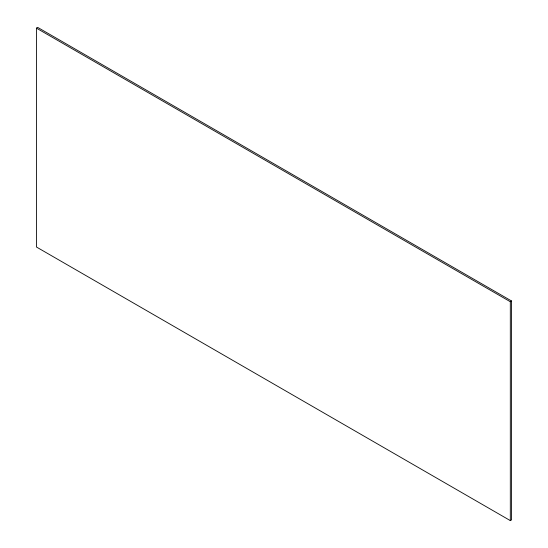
<?xml version="1.0" encoding="UTF-8"?>
<svg xmlns="http://www.w3.org/2000/svg" width="548" height="548" viewBox="0 0 548 548"><rect width="100%" height="100%" fill="white"/><g stroke="black" fill="none" stroke-linecap="round" stroke-linejoin="round"><path stroke-width="0.82" d="M36.428 28.133L37.689 27.4L511.572 300.996L511.572 519.867L510.311 520.6L36.428 247.004L36.428 28.133L510.311 301.722L511.572 300.996M510.311 301.722L510.311 520.6"/></g></svg>
